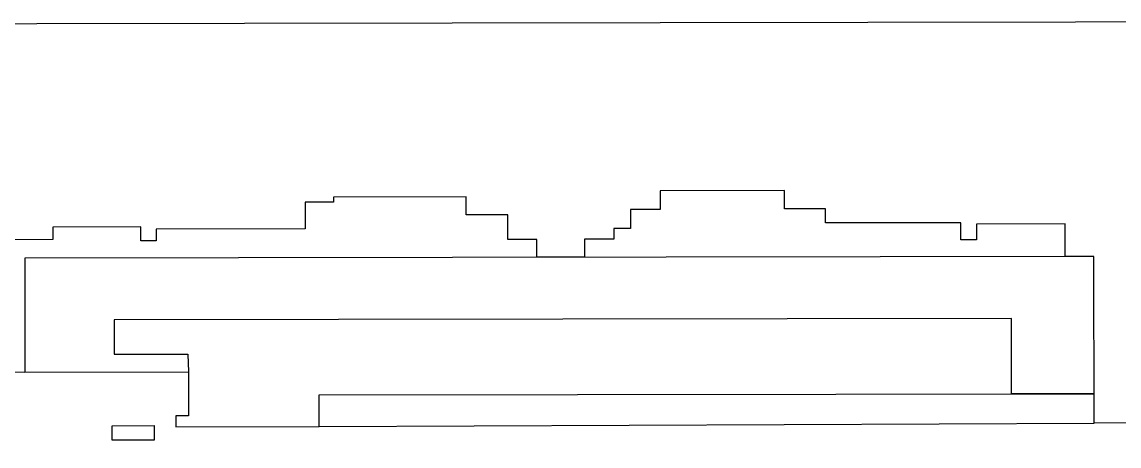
# Model space of a CAD drawing. Header units: millimetres. Extents: x 3191 to 879702, y -27549 to 222194.
# Drawn here: x 646063 to 648202, y 4042 to 4869 of the extents above; entities that cross this region are included whole.
import ezdxf

# ---------------------------------------------------------------- set-up
doc = ezdxf.new("R2010")
doc.units = ezdxf.units.MM
doc.header["$MEASUREMENT"] = 0
doc.layers.add('Giant', color=31, linetype='Continuous')

msp = doc.modelspace()

# ---------------------------------------------------------------- linework, layer by layer
at = {"layer": 'Giant'}
for points in [[(648526.07538, 1930.95182), (648521.85014, 4869.04754), (645686.28542, 4864.96976), (645692.96387, 1930.45177)], [(648152.61921, 4411.67466), (648096.62538, 4411.59413), (648096.53401, 4475.13081), (647923.64575, 4474.88218), (647923.68985, 4444.21544), (647893.02825, 4444.17135), (647892.98014, 4477.6199), (647629.49223, 4477.24099), (647629.45306, 4504.48053), (647549.6061, 4504.3657), (647549.55464, 4540.15098), (647306.79736, 4539.80188), (647306.85007, 4503.14867), (647249.21282, 4503.06578), (647249.26556, 4466.39032), (647216.96053, 4466.34386), (647216.99065, 4445.40235), (647159.3534, 4445.31946), (647159.40384, 4410.24633), (647066.83208, 4410.1132), (647066.78164, 4445.18634), (647010.01306, 4445.1047), (647009.94403, 4493.10772), (646928.73538, 4492.99093), (646928.68517, 4527.90829), (646670.19796, 4527.53656), (646670.21176, 4517.94486), (646615.18051, 4517.86572), (646615.25585, 4465.47856), (646324.1584, 4465.05994), (646324.19108, 4442.33806), (646294.49205, 4442.29535), (646294.45313, 4469.35686), (646123.30221, 4469.11073), (646123.33738, 4444.653), (645687.24341, 4444.02586)], [(636736.90929, 4176.02808), (636739.07726, 2668.4841), (636969.64973, 2668.81568), (636969.58319, 2715.08284), (645242.74674, 2726.98036), (645700.58135, 2727.63876), (646207.74216, 2728.3681), (646211.03169, 440.93643), (648006.42606, 443.51836), (648003.06075, 2783.64876), (653669.16602, 2791.7971), (653667.29245, 4094.62168), (648153.08656, 4086.69178), (648152.61921, 4411.67466), (646068.35775, 4408.67731), (646068.67786, 4186.08752), (637007.35137, 4173.05656), (637007.27994, 4222.72867), (636737.78179, 4222.34111), (636736.90929, 4176.02808)], [(646068.67786, 4186.08752), (646387.50222, 4186.54602), (646387.62476, 4101.33343), (646362.87949, 4101.29784), (646362.91018, 4079.95575), (646642.36278, 4080.35763), (646642.2742, 4141.95816), (648153.00396, 4144.13072), (647992.2066, 4143.89948), (647991.99499, 4291.04642), (646242.5226, 4288.53053), (646242.61948, 4221.16607), (646386.4426, 4221.3729), (646387.50222, 4186.54602)], [(646642.36278, 4080.35763), (648153.08656, 4086.69178)]]:
    msp.add_lwpolyline(points, dxfattribs=at)
msp.add_lwpolyline([(646238.59381, 4081.89116), (646320.85895, 4082.00946), (646320.89994, 4053.50141), (646238.63481, 4053.38311)], close=True, dxfattribs=at)

doc.saveas('drawing.dxf')
